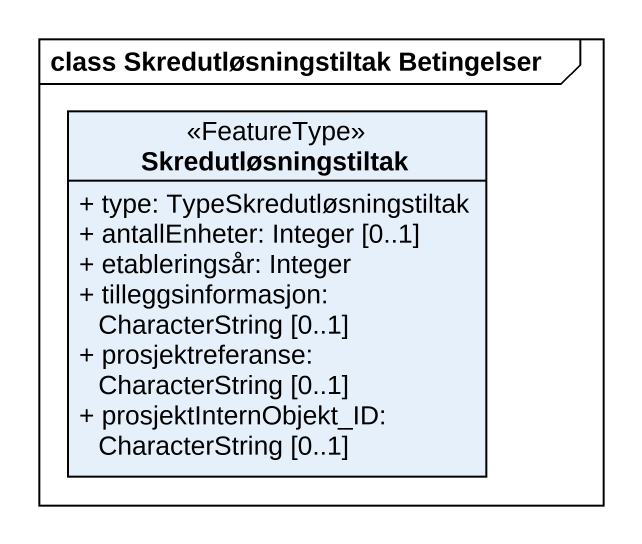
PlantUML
@startuml
mainframe class Skredutløsningstiltak Betingelser
hide circle
hide empty members
skinparam classAttributeIconSize 0
class Skredutløsningstiltak <<FeatureType>> {
  + type: TypeSkredutløsningstiltak
  + antallEnheter: Integer [0..1]
  + etableringsår: Integer
  + tilleggsinformasjon: CharacterString [0..1]
  + prosjektreferanse: CharacterString [0..1]
  + prosjektInternObjekt_ID: CharacterString [0..1]
}
@enduml
